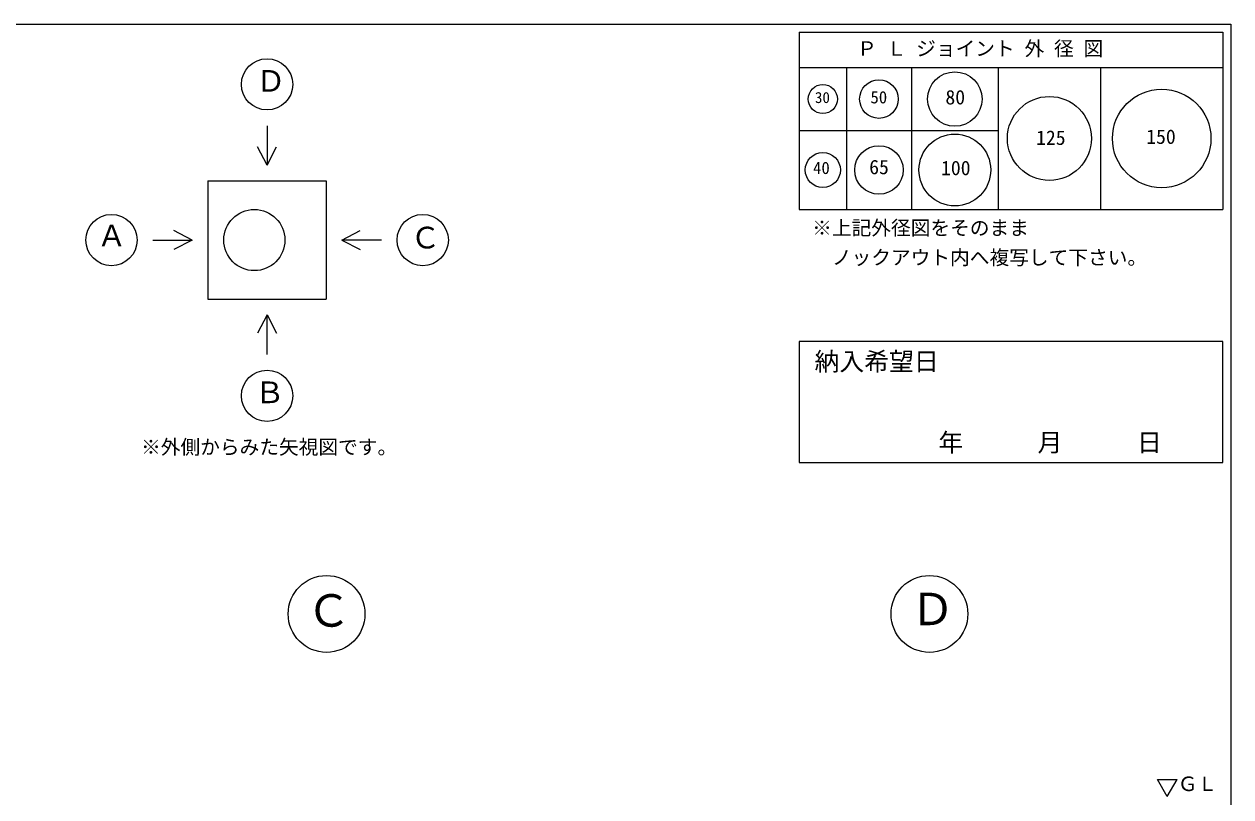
# Model space of a CAD drawing. Units: millimetres, scale not verified. Extents: x -4890 to 18489, y -2295 to 2295.
# Drawn here: x 1827 to 4890, y 334 to 2295 of the extents above; entities that cross this region are included whole.
import ezdxf
from ezdxf.enums import TextEntityAlignment as Align

# ---------------------------------------------------------------- set-up
doc = ezdxf.new("R2010")
doc.units = ezdxf.units.MM
doc.header["$LTSCALE"] = 10
for name, color, linetype, lineweight in [('0-2_waku', 7, 'Continuous', 18), ('0-3_gaikei', 7, 'Continuous', 18), ('0-7_hole', 7, 'Continuous', 18), ('0-D_文字１', 7, 'Continuous', 18)]:
    doc.layers.add(name, color=color, linetype=linetype, lineweight=lineweight)
doc.styles.add('ＭＳ ゴシック', font='')
doc.styles.get('ＭＳ ゴシック').set_extended_font_data('MS Gothic')

msp = doc.modelspace()

# ---------------------------------------------------------------- linework, layer by layer
at = {"layer": '0-2_waku'}
for p, q in [((3794.12, 2274.62), (3794.12, 1824.62)), ((3794.12, 2274.62), (4869.12, 2274.62)), ((3794.12, 2274.62), (4869.12, 2274.62)), ((3794.12, 2274.62), (4869.12, 2274.62)), ((3794.12, 2274.62), (3794.12, 1824.62)), ((3794.12, 2274.62), (4869.12, 2274.62)), ((3794.12, 2274.62), (4869.12, 2274.62)), ((3794.12, 2274.62), (4869.12, 2274.62)), ((4869.12, 2274.62), (4869.12, 1824.62)), ((4869.12, 2274.62), (4869.12, 1824.62)), ((4889.68, 2294.62), (4889.68, -1980.38)), ((3794.12, 2184.62), (4869.12, 2184.62)), ((3914.12, 2184.62), (3914.12, 1824.62)), ((4079.12, 2184.62), (4079.12, 1824.62)), ((4299.12, 2184.62), (4299.12, 1824.62)), ((4559.12, 2184.62), (4559.12, 1824.62)), ((3794.12, 2024.62), (4299.12, 2024.62)), ((3794.12, 1824.62), (4869.12, 1824.62)), ((3794.12, 1824.62), (4869.12, 1824.62))]:
    msp.add_line(p, q, dxfattribs=at)
msp.add_lwpolyline([(-1230.32, 2294.62), (4889.68, 2294.62), (4889.68, -1980.38)], dxfattribs=at)
at = {"layer": '0-3_gaikei'}
for p, q in [((2443.73, 2036.84), (2443.73, 1936.84)), ((2443.73, 1936.84), (2419.6, 1983.22)), ((2443.73, 1936.84), (2467.85, 1983.22)), ((2293.73, 1896.84), (2593.73, 1896.84)), ((2293.73, 1896.84), (2293.73, 1596.84)), ((2593.73, 1896.84), (2593.73, 1596.84)), ((2153.73, 1746.84), (2253.73, 1746.84)), ((2253.73, 1746.84), (2207.35, 1770.97)), ((2253.73, 1746.84), (2207.35, 1722.72)), ((2633.73, 1746.84), (2680.1, 1770.97)), ((2293.73, 1596.84), (2593.73, 1596.84)), ((2443.73, 1556.84), (2419.6, 1510.47)), ((2443.73, 1556.84), (2467.85, 1510.47)), ((2443.73, 1456.84), (2443.73, 1556.84))]:
    msp.add_line(p, q, dxfattribs=at)
msp.add_lwpolyline([(2733.73, 1746.84), (2633.73, 1746.84), (2680.1, 1722.72)], dxfattribs=at)
for centre, radius in [((2443.73, 2141.84), 65), ((2048.73, 1746.84), 65), ((2411.4, 1746.84), 77.58), ((2838.73, 1746.84), 65), ((2443.73, 1351.84), 65), ((2594.68, 798.37), 97.5), ((4124.68, 798.37), 97.5)]:
    msp.add_circle(centre, radius, dxfattribs=at)
at = {"layer": '0-7_hole', "lineweight": 5}
msp.add_lwpolyline([(3794.12, 1489.33), (3794.12, 1182.62), (4869.12, 1182.62), (4869.12, 1489.33)], close=True, dxfattribs=at)
msp.add_lwpolyline([(3794.12, 1489.33), (3794.12, 1182.62), (4869.12, 1182.62), (4869.12, 1489.33)], close=True, dxfattribs=at)
at = {"layer": '0-7_hole'}
for centre, radius in [((3996.62, 2104.62), 49), ((4189.12, 2104.62), 69), ((3854.12, 2104.62), 37), ((4714.12, 2004.62), 125), ((4429.12, 2004.62), 106.5), ((4189.12, 1924.62), 91), ((3854.12, 1924.62), 44.5), ((3996.62, 1924.62), 61.5)]:
    msp.add_circle(centre, radius, dxfattribs=at)
at = {"layer": '0-D_文字１'}
for p, q in [((4728.42, 335.39), (4703.22, 378.33)), ((4703.22, 378.33), (4753.63, 378.33)), ((4728.42, 335.39), (4753.63, 378.33))]:
    msp.add_line(p, q, dxfattribs=at)

# ---------------------------------------------------------------- texts
at = {"layer": '0-7_hole', "style": 'ＭＳ ゴシック'}
for s, height, p in [('30', 28.04, (3834.07, 2086.09)), ('50', 31.16, (3975.03, 2084.28)), ('80', 36.66, (4165.3, 2079.94)), ('125', 36.66, (4395.4, 1977.2)), ('150', 36.66, (4674.93, 1979.85)), ('40', 31.16, (3829.39, 1905.03)), ('65', 36.66, (3971.84, 1902.9)), ('100', 36.66, (4154.17, 1900.44)), ('納入希望日', 46.19, (3833.13, 1401.91))]:
    msp.add_text(s, height=height, dxfattribs=at).set_placement(p, align=Align.BOTTOM_LEFT)
at = {"layer": '0-D_文字１', "style": 'ＭＳ ゴシック'}
for s, height, p in [('Ｐ Ｌ ジョイント 外 径 図', 36.66, (3941.04, 2203.44)), ('Ｄ', 54.99, (2415.64, 2106.58)), ('Ａ', 54.99, (2011.95, 1714.06)), ('Ｃ', 54.99, (2807.9, 1709.11)), ('※上記外径図をそのまま', 36.66, (3827.07, 1748.43)), ('\u3000ノックアウト内へ複写して下さい。', 36.66, (3827.07, 1673.43)), ('Ｂ', 54.99, (2412.9, 1316.58)), ('\u3000\u3000\u3000年\u3000\u3000\u3000月\u3000\u3000\u3000日     ', 46.19, (3958.34, 1196.45)), ('※外側からみた矢視図です。', 36.66, (2123.93, 1192.48)), ('Ｃ', 82.48, (2543.42, 741.26)), ('Ｄ', 82.48, (4076.22, 744.98)), ('ＧＬ', 36.66, (4755.11, 338.13))]:
    msp.add_text(s, height=height, dxfattribs=at).set_placement(p, align=Align.BOTTOM_LEFT)

doc.saveas('drawing.dxf')
